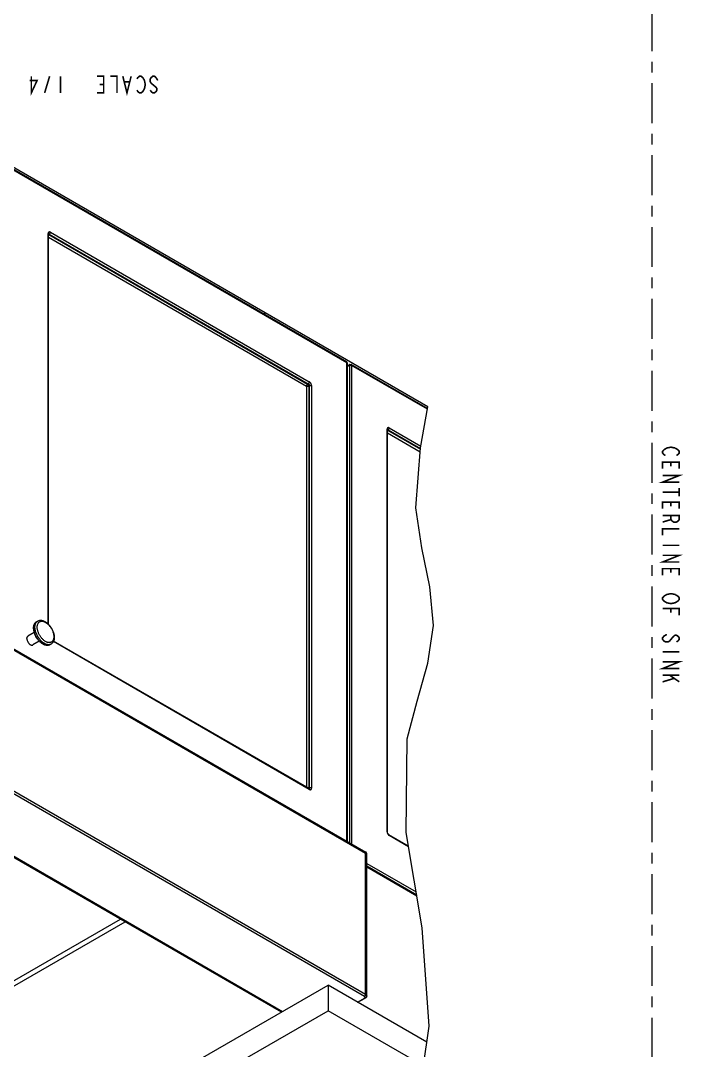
# Model space of a CAD drawing. Extents: x -347 to 953, y -714 to 758.
# Drawn here: x 213.13 to 219.36, y -41.8 to -32.13 of the extents above; entities that cross this region are included whole.
import ezdxf

# ---------------------------------------------------------------- set-up
doc = ezdxf.new("R2010")
doc.units = 0
doc.header["$MEASUREMENT"] = 0
doc.linetypes.add('CENTER', pattern=[0.6, 0.375, -0.075, 0.075, -0.075])
doc.layers.get('0').update_dxf_attribs({"linetype": 'CONTINUOUS'})
doc.layers.add('___NOTE', color=7, linetype='CONTINUOUS')
doc.layers.add('_CURVE', color=7, linetype='CONTINUOUS')

msp = doc.modelspace()

# ---------------------------------------------------------------- linework, layer by layer
at = {"color": 7, "linetype": 'Continuous'}
for p, q in [((216.958303, -35.756218), (208.941726, -31.12795)), ((216.195976, -35.335952), (213.057381, -33.523925)), ((213.397223, -37.799621), (213.397223, -34.137039)), ((215.425158, -34.871076), (215.425158, -34.89093)), ((216.203476, -39.838606), (216.203476, -35.348943)), ((216.224464, -35.361059), (216.203476, -35.373176)), ((216.955086, -35.774214), (216.239463, -35.361059)), ((216.889232, -36.142551), (216.958303, -35.756218)), ((216.579305, -39.751518), (216.579305, -35.974174)), ((216.846713, -36.7066), (216.889232, -36.142551)), ((210.129336, -36.331779), (216.376453, -39.938472)), ((216.900719, -37.080552), (216.846713, -36.7066)), ((216.977164, -37.447398), (216.900719, -37.080552)), ((217.010281, -37.810689), (216.977164, -37.447398)), ((213.294973, -37.768371), (213.284367, -37.774495)), ((213.262897, -37.877101), (213.203221, -37.911554)), ((216.957343, -38.165243), (217.010281, -37.810689)), ((213.309766, -37.958294), (213.250096, -37.992744)), ((213.419973, -37.984878), (213.409366, -37.991001)), ((215.842421, -39.341922), (213.443671, -37.957035)), ((216.856704, -38.51968), (216.957343, -38.165243)), ((210.092706, -38.268307), (215.583409, -41.438294)), ((216.764928, -38.873886), (216.856704, -38.51968)), ((216.755673, -39.753797), (216.764928, -38.873886)), ((216.777016, -39.881499), (216.593018, -39.77527)), ((216.905117, -40.647964), (216.755673, -39.753797)), ((216.383963, -41.288388), (216.383963, -39.95148)), ((216.854876, -40.347357), (216.383963, -40.075482)), ((216.969389, -41.572771), (216.905117, -40.647964)), ((212.642702, -43.136103), (216.02089, -41.185716)), ((216.02089, -41.185716), (216.02089, -41.426584)), ((216.948664, -41.721354), (216.02089, -41.185716)), ((216.302471, -41.348283), (216.371338, -41.308523)), ((212.642702, -43.376971), (216.02089, -41.426584)), ((216.91757, -41.944271), (216.02089, -41.426584)), ((216.914784, -41.964247), (216.969389, -41.572771))]:
    msp.add_line(p, q, dxfattribs=at)
at = {"color": 9, "linetype": 'Continuous'}
for p, q in [((216.199083, -35.342819), (213.060488, -33.530791)), ((213.414043, -34.118668), (215.845528, -35.522455)), ((213.39283, -37.795216), (213.39283, -34.130916)), ((213.397223, -34.16407), (215.819012, -35.562259)), ((213.403436, -34.137039), (213.398133, -34.140101)), ((213.398133, -34.140101), (215.829618, -35.543888)), ((213.403436, -34.137039), (215.834921, -35.540826)), ((216.199083, -39.836069), (216.199083, -35.342819)), ((216.221357, -35.367926), (216.203476, -35.378249)), ((216.221357, -35.367926), (216.221357, -39.848929)), ((216.24257, -35.367926), (216.24257, -39.861176)), ((216.954263, -35.778813), (216.24257, -35.367926)), ((215.819012, -35.562259), (215.819012, -39.328407)), ((215.834921, -35.540826), (215.829618, -35.543888)), ((215.845528, -35.559197), (215.840225, -35.562259)), ((215.840225, -35.562259), (215.840225, -39.339603)), ((215.845528, -35.559197), (215.845528, -39.336541)), ((215.866741, -35.559197), (215.866741, -39.336541)), ((216.596125, -35.955802), (216.892072, -36.126664)), ((216.574912, -39.745394), (216.574912, -35.96805)), ((216.579305, -36.001205), (216.886517, -36.178569)), ((216.585518, -35.974173), (216.580215, -35.977235)), ((216.580215, -35.977235), (216.888286, -36.155096)), ((216.585518, -35.974173), (216.888729, -36.149228)), ((210.144808, -36.351703), (216.374444, -39.948304)), ((216.363838, -41.293491), (210.134201, -37.69689)), ((216.374444, -41.27512), (210.144808, -37.678519)), ((213.408397, -37.991544), (213.404381, -37.993452)), ((213.409366, -37.991001), (213.408397, -37.991544)), ((215.845528, -39.348789), (213.441823, -37.961041)), ((210.101859, -38.263023), (215.592562, -41.43301)), ((215.845528, -39.336541), (215.840225, -39.339603)), ((215.843867, -39.342163), (215.843568, -39.342501)), ((216.777955, -39.887114), (216.596125, -39.782137)), ((216.374444, -41.27512), (216.374444, -39.948304)), ((216.383963, -40.043404), (216.848942, -40.311853)), ((216.383963, -40.067899), (216.853473, -40.338964)), ((216.855814, -40.352972), (216.383963, -40.080555)), ((212.548751, -41.445709), (214.07249, -40.565984)), ((212.554314, -41.492701), (214.115959, -40.59108)), ((216.298077, -41.345747), (216.363838, -41.30778))]:
    msp.add_line(p, q, dxfattribs=at)
for points in [[(213.414043, -34.118668), (213.41325, -34.118227), (213.41246, -34.117822), (213.411672, -34.117453), (213.410886, -34.117118), (213.410102, -34.116819), (213.409325, -34.116558), (213.408556, -34.116334), (213.407793, -34.116147), (213.407039, -34.115998), (213.406296, -34.115887), (213.405562, -34.115814), (213.404841, -34.11578), (213.404132, -34.115784), (213.403437, -34.115826), (213.402758, -34.115906), (213.402094, -34.116025), (213.401446, -34.116182), (213.400817, -34.116376), (213.400206, -34.116607), (213.399614, -34.116877), (213.399043, -34.117182), (213.398493, -34.117524), (213.397963, -34.117903), (213.397457, -34.118316), (213.396974, -34.118764), (213.396515, -34.119246), (213.39608, -34.119762), (213.395671, -34.12031), (213.395287, -34.120891), (213.394929, -34.121502), (213.394599, -34.122144), (213.394295, -34.122816), (213.394019, -34.123515), (213.393771, -34.124242), (213.393552, -34.124996), (213.393361, -34.125775), (213.393199, -34.126579), (213.393066, -34.127407), (213.392962, -34.128255), (213.392889, -34.129122), (213.392844, -34.130009), (213.39283, -34.130916)], [(213.403436, -34.137039), (213.403899, -34.13676), (213.404361, -34.136459), (213.404821, -34.136135), (213.405278, -34.13579), (213.405732, -34.135423), (213.406181, -34.135037), (213.406626, -34.134631), (213.407064, -34.134206), (213.407495, -34.133763), (213.407919, -34.133304), (213.408334, -34.132828), (213.40874, -34.132336), (213.409135, -34.131831), (213.40952, -34.131312), (213.409893, -34.13078), (213.410254, -34.130237), (213.410602, -34.129684), (213.410936, -34.129122), (213.411256, -34.128551), (213.411561, -34.127973), (213.411851, -34.127389), (213.412125, -34.1268), (213.412382, -34.126207), (213.412622, -34.125612), (213.412844, -34.125015), (213.413049, -34.124418), (213.413235, -34.123821), (213.413403, -34.123226), (213.413552, -34.122634), (213.413681, -34.122046), (213.413791, -34.121464), (213.413882, -34.120888), (213.413952, -34.120319), (213.414002, -34.119759), (213.414033, -34.119208), (213.414043, -34.118668)], [(213.39283, -34.130916), (213.393282, -34.131189), (213.393714, -34.131473), (213.394123, -34.131767), (213.39451, -34.132072), (213.394874, -34.132386), (213.395213, -34.132709), (213.395528, -34.133041), (213.395818, -34.133379), (213.396081, -34.133725), (213.396318, -34.134077), (213.396529, -34.134435), (213.396712, -34.134798), (213.396867, -34.135165), (213.396995, -34.135536), (213.397095, -34.135909), (213.397166, -34.136285), (213.397209, -34.136662), (213.397223, -34.137039)], [(213.398133, -34.140101), (213.39767, -34.139845), (213.397223, -34.139621)], [(213.397223, -34.140672), (213.397671, -34.140379), (213.398133, -34.140101)], [(213.397295, -34.135757), (213.397353, -34.135742), (213.397737, -34.135667), (213.398133, -34.135618)], [(213.398133, -34.135618), (213.398539, -34.135595), (213.398954, -34.135599), (213.399377, -34.135628), (213.399809, -34.135683), (213.400247, -34.135764), (213.400691, -34.135871), (213.401141, -34.136004), (213.401594, -34.136162), (213.402052, -34.136345), (213.402512, -34.136552), (213.402974, -34.136784), (213.403436, -34.137039)], [(216.195976, -35.335952), (216.196296, -35.336153), (216.196601, -35.336379), (216.196891, -35.336628), (216.197164, -35.336901), (216.197422, -35.337197), (216.197662, -35.337515), (216.197884, -35.337855), (216.198089, -35.338216), (216.198275, -35.338598), (216.198443, -35.338999), (216.198592, -35.339419), (216.198721, -35.339857), (216.198831, -35.340313), (216.198922, -35.340785), (216.198992, -35.341273), (216.199043, -35.341775), (216.199073, -35.342291), (216.199083, -35.342819)], [(216.199083, -35.342819), (216.199535, -35.343092), (216.199967, -35.343376), (216.200377, -35.343671), (216.200764, -35.343975), (216.201127, -35.34429), (216.201467, -35.344613), (216.201782, -35.344944), (216.202071, -35.345283), (216.202335, -35.345629), (216.202572, -35.345981), (216.202782, -35.346339), (216.202965, -35.346702), (216.203121, -35.347069), (216.203249, -35.347439), (216.203348, -35.347813), (216.203419, -35.348188), (216.203462, -35.348565), (216.203476, -35.348943)], [(216.224464, -35.361059), (216.224144, -35.36126), (216.223838, -35.361486), (216.223549, -35.361735), (216.223275, -35.362008), (216.223018, -35.362304), (216.222778, -35.362622), (216.222555, -35.362962), (216.222351, -35.363324), (216.222164, -35.363705), (216.221997, -35.364106), (216.221848, -35.364526), (216.221718, -35.364965), (216.221608, -35.36542), (216.221518, -35.365892), (216.221448, -35.36638), (216.221397, -35.366882), (216.221367, -35.367397), (216.221357, -35.367926)], [(216.221357, -35.367926), (216.221829, -35.367665), (216.222321, -35.367416), (216.222831, -35.36718), (216.223358, -35.366956), (216.223903, -35.366746), (216.224462, -35.36655), (216.225036, -35.366368), (216.225623, -35.366201), (216.226222, -35.366049), (216.226832, -35.365912), (216.227452, -35.36579), (216.22808, -35.365685), (216.228716, -35.365595), (216.229357, -35.365521), (216.230004, -35.365463), (216.230655, -35.365422), (216.231308, -35.365398), (216.231962, -35.365389), (216.232617, -35.365398), (216.23327, -35.365422), (216.23392, -35.365463), (216.234567, -35.365521), (216.235209, -35.365594), (216.235845, -35.365684), (216.236473, -35.36579), (216.237093, -35.365911), (216.237703, -35.366048), (216.238302, -35.366201), (216.238889, -35.366368), (216.239463, -35.366549), (216.240023, -35.366745), (216.240567, -35.366955), (216.241095, -35.367179), (216.241605, -35.367415), (216.242097, -35.367664), (216.24257, -35.367926)], [(216.24257, -35.367926), (216.24256, -35.367397), (216.24253, -35.366882), (216.242479, -35.366379), (216.242409, -35.365892), (216.242319, -35.36542), (216.242209, -35.364964), (216.242079, -35.364526), (216.24193, -35.364106), (216.241763, -35.363705), (216.241576, -35.363323), (216.241371, -35.362962), (216.241149, -35.362622), (216.240909, -35.362304), (216.240652, -35.362008), (216.240378, -35.361735), (216.240088, -35.361485), (216.239783, -35.36126), (216.239463, -35.361059)], [(215.829618, -35.543888), (215.829156, -35.544166), (215.828695, -35.544467), (215.828235, -35.544791), (215.827778, -35.545136), (215.827324, -35.545502), (215.826874, -35.545889), (215.82643, -35.546295), (215.825992, -35.54672), (215.82556, -35.547162), (215.825137, -35.547622), (215.824722, -35.548098), (215.824316, -35.548589), (215.82392, -35.549095), (215.823535, -35.549614), (215.823162, -35.550145), (215.822801, -35.550688), (215.822453, -35.551242), (215.822119, -35.551804), (215.821799, -35.552375), (215.821494, -35.552953), (215.821204, -35.553537), (215.82093, -35.554126), (215.820673, -35.554719), (215.820433, -35.555314), (215.82021, -35.555911), (215.820006, -35.556509), (215.819819, -35.557105), (215.819651, -35.5577), (215.819503, -35.558292), (215.819373, -35.55888), (215.819263, -35.559463), (215.819173, -35.560039), (215.819102, -35.560608), (215.819052, -35.561168), (215.819022, -35.561719), (215.819012, -35.562259)], [(215.819012, -35.562259), (215.819484, -35.56252), (215.819977, -35.562769), (215.820487, -35.563006), (215.821015, -35.563229), (215.821559, -35.563439), (215.822119, -35.563635), (215.822692, -35.563817), (215.823279, -35.563984), (215.823879, -35.564136), (215.824489, -35.564273), (215.825108, -35.564395), (215.825737, -35.5645), (215.826372, -35.56459), (215.827014, -35.564664), (215.827661, -35.564721), (215.828312, -35.564763), (215.828965, -35.564787), (215.829619, -35.564795), (215.830274, -35.564787), (215.830927, -35.564762), (215.831577, -35.564721), (215.832224, -35.564664), (215.832866, -35.56459), (215.833502, -35.5645), (215.83413, -35.564394), (215.83475, -35.564273), (215.83536, -35.564136), (215.835959, -35.563984), (215.836546, -35.563816), (215.83712, -35.563635), (215.837679, -35.563439), (215.838223, -35.563229), (215.838751, -35.563005), (215.839261, -35.562769), (215.839753, -35.56252), (215.840225, -35.562259)], [(215.840225, -35.562259), (215.840215, -35.561719), (215.840184, -35.561168), (215.840134, -35.560608), (215.840064, -35.560039), (215.839973, -35.559463), (215.839863, -35.55888), (215.839734, -35.558293), (215.839585, -35.557701), (215.839417, -35.557106), (215.839231, -35.556509), (215.839026, -35.555912), (215.838804, -35.555315), (215.838564, -35.554719), (215.838307, -35.554127), (215.838033, -35.553538), (215.837743, -35.552954), (215.837438, -35.552376), (215.837118, -35.551805), (215.836784, -35.551242), (215.836436, -35.550689), (215.836075, -35.550146), (215.835702, -35.549615), (215.835317, -35.549096), (215.834922, -35.54859), (215.834516, -35.548099), (215.834101, -35.547623), (215.833677, -35.547163), (215.833246, -35.546721), (215.832808, -35.546296), (215.832363, -35.54589), (215.831914, -35.545503), (215.83146, -35.545137), (215.831003, -35.544792), (215.830543, -35.544468), (215.830081, -35.544167), (215.829618, -35.543888)], [(215.845528, -35.522455), (215.845518, -35.522995), (215.845488, -35.523545), (215.845437, -35.524106), (215.845367, -35.524675), (215.845277, -35.525251), (215.845167, -35.525833), (215.845037, -35.526421), (215.844888, -35.527013), (215.844721, -35.527608), (215.844534, -35.528204), (215.84433, -35.528802), (215.844107, -35.529399), (215.843867, -35.529994), (215.84361, -35.530587), (215.843336, -35.531176), (215.843047, -35.53176), (215.842741, -35.532338), (215.842421, -35.532909), (215.842087, -35.533471), (215.841739, -35.534024), (215.841378, -35.534567), (215.841005, -35.535099), (215.84062, -35.535618), (215.840225, -35.536123), (215.839819, -35.536614), (215.839404, -35.53709), (215.83898, -35.53755), (215.838549, -35.537993), (215.838111, -35.538418), (215.837667, -35.538824), (215.837217, -35.53921), (215.836763, -35.539576), (215.836306, -35.539922), (215.835846, -35.540246), (215.835384, -35.540547), (215.834921, -35.540826)], [(215.834921, -35.540826), (215.835384, -35.541105), (215.835846, -35.541406), (215.836306, -35.54173), (215.836763, -35.542075), (215.837217, -35.542442), (215.837667, -35.542828), (215.838111, -35.543234), (215.838549, -35.543659), (215.83898, -35.544102), (215.839404, -35.544561), (215.839819, -35.545037), (215.840225, -35.545529), (215.84062, -35.546034), (215.841005, -35.546553), (215.841378, -35.547085), (215.841739, -35.547627), (215.842087, -35.548181), (215.842422, -35.548743), (215.842742, -35.549314), (215.843047, -35.549892), (215.843336, -35.550476), (215.84361, -35.551065), (215.843867, -35.551657), (215.844107, -35.552253), (215.84433, -35.55285), (215.844534, -35.553447), (215.844721, -35.554044), (215.844888, -35.554639), (215.845037, -35.555231), (215.845167, -35.555819), (215.845277, -35.556401), (215.845367, -35.556977), (215.845437, -35.557546), (215.845488, -35.558106), (215.845518, -35.558657), (215.845528, -35.559197)], [(215.866741, -35.559197), (215.866727, -35.558273), (215.866682, -35.557335), (215.866608, -35.556383), (215.866505, -35.555415), (215.866372, -35.554434), (215.86621, -35.553443), (215.866019, -35.552444), (215.8658, -35.551436), (215.865552, -35.550423), (215.865276, -35.549405), (215.864972, -35.548382), (215.864641, -35.547359), (215.864284, -35.546335), (215.8639, -35.54531), (215.863491, -35.544289), (215.863056, -35.543272), (215.862596, -35.542259), (215.862114, -35.541253), (215.861608, -35.540256), (215.861078, -35.539267), (215.860528, -35.538289), (215.859957, -35.537324), (215.859365, -35.536371), (215.858754, -35.535434), (215.858124, -35.534513), (215.857477, -35.533608), (215.856813, -35.532724), (215.856134, -35.531859), (215.855438, -35.531014), (215.85473, -35.530192), (215.854009, -35.529394), (215.853275, -35.52862), (215.852532, -35.527872), (215.851778, -35.527151), (215.851015, -35.526456), (215.850245, -35.525792), (215.849469, -35.525156), (215.848685, -35.52455), (215.847899, -35.523977), (215.847111, -35.523437), (215.846321, -35.52293), (215.845528, -35.522455)], [(215.845528, -35.559197), (215.846001, -35.558936), (215.846493, -35.558687), (215.847003, -35.55845), (215.847531, -35.558227), (215.848075, -35.558017), (215.848635, -35.557821), (215.849208, -35.557639), (215.849795, -35.557472), (215.850394, -35.55732), (215.851004, -35.557183), (215.851624, -35.557061), (215.852252, -35.556956), (215.852888, -35.556866), (215.85353, -35.556792), (215.854177, -35.556735), (215.854827, -35.556693), (215.85548, -35.556669), (215.856135, -35.556661), (215.856789, -35.556669), (215.857442, -35.556693), (215.858093, -35.556735), (215.858739, -35.556792), (215.859381, -35.556866), (215.860017, -35.556956), (215.860645, -35.557061), (215.861265, -35.557183), (215.861875, -35.55732), (215.862474, -35.557472), (215.863061, -35.557639), (215.863635, -35.557821), (215.864194, -35.558017), (215.864738, -35.558227), (215.865266, -35.55845), (215.865777, -35.558687), (215.866269, -35.558936), (215.866741, -35.559197)], [(216.596125, -35.955802), (216.595332, -35.955362), (216.594542, -35.954956), (216.593754, -35.954587), (216.592968, -35.954253), (216.592184, -35.953954), (216.591408, -35.953692), (216.590638, -35.953468), (216.589875, -35.953281), (216.589121, -35.953132), (216.588378, -35.953022), (216.587644, -35.952949), (216.586923, -35.952914), (216.586215, -35.952918), (216.585519, -35.95296), (216.58484, -35.953041), (216.584176, -35.953159), (216.583529, -35.953316), (216.582899, -35.95351), (216.582289, -35.953742), (216.581696, -35.954011), (216.581125, -35.954317), (216.580575, -35.954659), (216.580045, -35.955037), (216.579539, -35.95545), (216.579057, -35.955898), (216.578597, -35.956381), (216.578162, -35.956896), (216.577753, -35.957444), (216.577369, -35.958025), (216.577012, -35.958637), (216.576681, -35.959278), (216.576377, -35.95995), (216.576101, -35.96065), (216.575853, -35.961377), (216.575634, -35.962131), (216.575443, -35.96291), (216.575281, -35.963713), (216.575148, -35.964541), (216.575045, -35.965389), (216.574971, -35.966256), (216.574927, -35.967143), (216.574912, -35.96805)], [(216.585518, -35.974173), (216.585981, -35.973895), (216.586443, -35.973593), (216.586903, -35.973269), (216.58736, -35.972924), (216.587814, -35.972558), (216.588264, -35.972171), (216.588708, -35.971765), (216.589146, -35.97134), (216.589577, -35.970898), (216.590001, -35.970438), (216.590416, -35.969962), (216.590822, -35.969471), (216.591217, -35.968965), (216.591602, -35.968446), (216.591975, -35.967915), (216.592336, -35.967372), (216.592684, -35.966819), (216.593018, -35.966256), (216.593338, -35.965685), (216.593644, -35.965108), (216.593933, -35.964524), (216.594207, -35.963935), (216.594464, -35.963342), (216.594704, -35.962746), (216.594927, -35.962149), (216.595131, -35.961552), (216.595318, -35.960955), (216.595485, -35.96036), (216.595634, -35.959769), (216.595764, -35.959181), (216.595874, -35.958598), (216.595964, -35.958022), (216.596034, -35.957453), (216.596085, -35.956893), (216.596115, -35.956342), (216.596125, -35.955802)], [(216.574912, -35.96805), (216.575364, -35.968323), (216.575796, -35.968607), (216.576205, -35.968902), (216.576592, -35.969207), (216.576956, -35.969521), (216.577296, -35.969844), (216.57761, -35.970175), (216.5779, -35.970514), (216.578163, -35.97086), (216.578401, -35.971212), (216.578611, -35.97157), (216.578794, -35.971932), (216.57895, -35.972299), (216.579077, -35.97267), (216.579177, -35.973043), (216.579248, -35.973419), (216.579291, -35.973796), (216.579305, -35.974174)], [(216.580215, -35.977235), (216.579753, -35.97698), (216.579305, -35.976755)], [(216.579305, -35.977806), (216.579753, -35.977514), (216.580215, -35.977235)], [(216.579377, -35.972892), (216.579435, -35.972876), (216.57982, -35.972801), (216.580215, -35.972753)], [(216.580215, -35.972753), (216.580621, -35.97273), (216.581036, -35.972733), (216.581459, -35.972762), (216.581891, -35.972818), (216.582329, -35.972899), (216.582773, -35.973006), (216.583223, -35.973138), (216.583677, -35.973296), (216.584134, -35.973479), (216.584594, -35.973686), (216.585056, -35.973918), (216.585518, -35.974173)], [(213.258478, -37.831718), (213.258645, -37.825532), (213.259148, -37.819562), (213.259983, -37.813833), (213.261147, -37.808365), (213.262637, -37.803179), (213.264446, -37.798294), (213.266568, -37.793731), (213.268995, -37.789505), (213.271717, -37.785632), (213.274724, -37.782128), (213.278004, -37.779006), (213.281546, -37.776277)], [(213.269084, -37.825594), (213.269252, -37.819408), (213.269754, -37.813439), (213.270589, -37.807709), (213.271754, -37.802241), (213.273244, -37.797055), (213.275053, -37.792171), (213.277175, -37.787607), (213.279601, -37.783381), (213.282323, -37.779508), (213.28533, -37.776004)], [(213.28533, -37.776004), (213.288611, -37.772882), (213.292153, -37.770153), (213.294973, -37.768371)], [(213.290297, -37.825594), (213.290463, -37.819821), (213.290956, -37.814297), (213.291775, -37.809022), (213.292928, -37.803972), (213.294407, -37.799172), (213.296193, -37.794697), (213.29829, -37.790557), (213.300692, -37.786744), (213.303373, -37.783302), (213.306334, -37.780237), (213.309573, -37.777543), (213.313047, -37.775257), (213.316758, -37.773384), (213.320705, -37.771918), (213.324837, -37.770879), (213.329156, -37.770271), (213.33366, -37.770089), (213.338292, -37.770335), (213.343053, -37.771015), (213.347941, -37.772124), (213.352893, -37.773646), (213.357912, -37.775589), (213.362996, -37.777945), (213.36808, -37.780685), (213.373163, -37.783815), (213.378247, -37.787328), (213.383266, -37.791181), (213.388218, -37.795378), (213.393106, -37.799913), (213.397867, -37.80473), (213.402499, -37.809832), (213.407003, -37.815215), (213.411322, -37.82081), (213.415454, -37.826621), (213.419401, -37.832643), (213.423112, -37.838802), (213.426586, -37.845099), (213.429825, -37.851532), (213.432787, -37.858018), (213.435467, -37.864554), (213.43787, -37.871142), (213.439966, -37.877702), (213.441752, -37.884239), (213.443231, -37.890748), (213.444384, -37.897129), (213.445203, -37.903349), (213.445696, -37.909442), (213.445862, -37.915407)], [(213.404374, -37.993456), (213.400133, -37.994948), (213.395689, -37.996015), (213.391061, -37.996652), (213.386265, -37.996857), (213.381319, -37.996629), (213.376243, -37.995969), (213.371055, -37.99488), (213.365776, -37.993365), (213.360425, -37.99143), (213.355022, -37.989084), (213.349588, -37.986334), (213.344144, -37.983191), (213.338711, -37.979667), (213.333308, -37.975775), (213.327957, -37.971531), (213.322678, -37.96695), (213.31749, -37.962049), (213.312414, -37.956847), (213.307468, -37.951365), (213.302672, -37.945622), (213.298044, -37.939641), (213.2936, -37.933443), (213.289359, -37.927054), (213.285336, -37.920496), (213.281546, -37.913796), (213.278004, -37.906977), (213.274724, -37.900067), (213.271717, -37.89309), (213.268995, -37.886075), (213.266568, -37.879047), (213.264446, -37.872033), (213.262637, -37.86506), (213.261147, -37.858154), (213.259983, -37.851341), (213.259148, -37.844647), (213.258645, -37.838098), (213.258478, -37.831718)], [(213.410739, -37.988825), (213.406296, -37.989891), (213.401667, -37.990528), (213.396871, -37.990733), (213.391926, -37.990505), (213.386849, -37.989845), (213.381662, -37.988756), (213.376382, -37.987241), (213.371031, -37.985307), (213.365628, -37.98296), (213.360195, -37.98021), (213.354751, -37.977067), (213.349318, -37.973543), (213.343915, -37.969652), (213.338564, -37.965407), (213.333284, -37.960826), (213.328097, -37.955925), (213.32302, -37.950724), (213.318075, -37.945241), (213.313279, -37.939498), (213.30865, -37.933517), (213.304207, -37.92732), (213.299966, -37.92093), (213.295943, -37.914373), (213.292153, -37.907672), (213.288611, -37.900853), (213.28533, -37.893943), (213.282323, -37.886967), (213.279601, -37.879951), (213.277175, -37.872923), (213.275053, -37.865909), (213.273244, -37.858936), (213.271754, -37.85203), (213.270589, -37.845217), (213.269754, -37.838523), (213.269252, -37.831974), (213.269084, -37.825594)], [(213.445862, -37.915407), (213.445696, -37.921181), (213.445203, -37.926705), (213.444384, -37.931979), (213.443231, -37.937029), (213.441752, -37.94183), (213.439966, -37.946305), (213.43787, -37.950444), (213.435467, -37.954257), (213.432787, -37.957699), (213.429825, -37.960765), (213.426586, -37.963458), (213.423113, -37.965744), (213.419401, -37.967617), (213.415454, -37.969083), (213.411322, -37.970122), (213.407003, -37.97073), (213.402499, -37.970912), (213.397867, -37.970666), (213.393106, -37.969986), (213.388219, -37.968878), (213.383266, -37.967355), (213.378247, -37.965413), (213.373163, -37.963056), (213.36808, -37.960316), (213.362996, -37.957186), (213.357912, -37.953673), (213.352894, -37.94982), (213.347941, -37.945624), (213.343053, -37.941088), (213.338292, -37.936271), (213.33366, -37.93117), (213.329156, -37.925786), (213.324837, -37.920191), (213.320705, -37.914381), (213.316758, -37.908358), (213.313047, -37.902199), (213.309573, -37.895902), (213.306334, -37.889469), (213.303373, -37.882984), (213.300692, -37.876447), (213.29829, -37.869859), (213.296193, -37.863299), (213.294407, -37.856762), (213.292928, -37.850254), (213.291775, -37.843873), (213.290956, -37.837652), (213.290463, -37.831559), (213.290297, -37.825594)], [(213.419973, -37.984878), (213.419003, -37.98542), (213.41498, -37.987332), (213.410739, -37.988825)], [(215.840225, -39.339603), (215.839753, -39.339864), (215.839275, -39.340106)], [(215.840185, -39.340631), (215.840215, -39.340132), (215.840225, -39.339603)], [(215.842421, -39.341922), (215.842741, -39.342124), (215.843047, -39.342349)], [(215.843047, -39.342349), (215.843336, -39.342599), (215.84361, -39.342872), (215.843867, -39.343168), (215.844107, -39.343486), (215.84433, -39.343826), (215.844534, -39.344187), (215.844721, -39.344568), (215.844888, -39.34497), (215.845037, -39.34539), (215.845167, -39.345828), (215.845277, -39.346283), (215.845367, -39.346755), (215.845437, -39.347243), (215.845488, -39.347745), (215.845518, -39.348261), (215.845528, -39.348789)], [(215.84433, -39.341505), (215.844107, -39.341845), (215.843867, -39.342163)], [(215.845528, -39.336541), (215.845518, -39.33707), (215.845488, -39.337586), (215.845437, -39.338088), (215.845367, -39.338575), (215.845277, -39.339047), (215.845167, -39.339503), (215.845037, -39.339941), (215.844888, -39.340361), (215.844721, -39.340762), (215.844534, -39.341144), (215.84433, -39.341505)], [(215.866741, -39.336541), (215.866269, -39.33628), (215.865777, -39.336031), (215.865266, -39.335794), (215.864738, -39.335571), (215.864194, -39.335361), (215.863635, -39.335165), (215.863061, -39.334983), (215.862474, -39.334816), (215.861875, -39.334664), (215.861265, -39.334527), (215.860645, -39.334406), (215.860017, -39.3343), (215.859381, -39.33421), (215.858739, -39.334136), (215.858093, -39.334079), (215.857442, -39.334038), (215.856789, -39.334013), (215.856135, -39.334005), (215.85548, -39.334013), (215.854827, -39.334038), (215.854177, -39.334079), (215.85353, -39.334136), (215.852888, -39.33421), (215.852252, -39.3343), (215.851624, -39.334406), (215.851004, -39.334527), (215.850394, -39.334664), (215.849795, -39.334816), (215.849208, -39.334983), (215.848635, -39.335165), (215.848075, -39.335361), (215.847531, -39.335571), (215.847003, -39.335794), (215.846493, -39.336031), (215.846001, -39.33628), (215.845528, -39.336541)], [(215.845528, -39.348789), (215.846321, -39.34923), (215.847111, -39.349635), (215.847899, -39.350004), (215.848685, -39.350339), (215.849469, -39.350638), (215.850245, -39.350899), (215.851015, -39.351123), (215.851778, -39.35131), (215.852532, -39.351459), (215.853275, -39.35157), (215.854009, -39.351643), (215.85473, -39.351677), (215.855438, -39.351673), (215.856134, -39.351631), (215.856813, -39.351551), (215.857477, -39.351432), (215.858124, -39.351275), (215.858754, -39.351081), (215.859365, -39.35085), (215.859957, -39.35058), (215.860528, -39.350275), (215.861078, -39.349933), (215.861608, -39.349554), (215.862114, -39.349141), (215.862596, -39.348693), (215.863056, -39.348211), (215.863491, -39.347695), (215.8639, -39.347147), (215.864284, -39.346566), (215.864641, -39.345955), (215.864972, -39.345313), (215.865276, -39.344641), (215.865552, -39.343942), (215.8658, -39.343215), (215.866019, -39.342461), (215.86621, -39.341682), (215.866372, -39.340878), (215.866505, -39.34005), (215.866608, -39.339202), (215.866682, -39.338335), (215.866727, -39.337448), (215.866741, -39.336541)], [(216.579305, -39.751518), (216.579291, -39.75114), (216.579248, -39.750763), (216.579177, -39.750388), (216.579077, -39.750014), (216.57895, -39.749644), (216.578794, -39.749277), (216.578611, -39.748914), (216.578401, -39.748556), (216.578163, -39.748204), (216.5779, -39.747858), (216.57761, -39.747519), (216.577296, -39.747188), (216.576956, -39.746865), (216.576592, -39.746551), (216.576205, -39.746246), (216.575796, -39.745951), (216.575364, -39.745667), (216.574912, -39.745394)], [(216.574912, -39.745394), (216.574927, -39.746319), (216.574971, -39.747257), (216.575045, -39.748209), (216.575148, -39.749176), (216.575281, -39.750158), (216.575443, -39.751148), (216.575634, -39.752147), (216.575853, -39.753155), (216.576101, -39.754168), (216.576377, -39.755186), (216.576681, -39.756209), (216.577012, -39.757233), (216.577369, -39.758257), (216.577753, -39.759281), (216.578162, -39.760302), (216.578597, -39.761319), (216.579057, -39.762333), (216.579539, -39.763338), (216.580045, -39.764335), (216.580575, -39.765325), (216.581125, -39.766302), (216.581696, -39.767267), (216.582289, -39.76822), (216.582899, -39.769157), (216.583529, -39.770078), (216.584176, -39.770983), (216.58484, -39.771868), (216.585519, -39.772733), (216.586215, -39.773578), (216.586923, -39.774399), (216.587644, -39.775197), (216.588378, -39.775972), (216.589121, -39.77672), (216.589875, -39.777441), (216.590638, -39.778135), (216.591408, -39.7788), (216.592184, -39.779435), (216.592968, -39.780041), (216.593754, -39.780614), (216.594542, -39.781154), (216.595332, -39.781662), (216.596125, -39.782137)], [(216.596125, -39.782137), (216.596115, -39.781608), (216.596085, -39.781093), (216.596034, -39.78059), (216.595964, -39.780103), (216.595874, -39.779631), (216.595764, -39.779175), (216.595634, -39.778737), (216.595485, -39.778317), (216.595318, -39.777916), (216.595131, -39.777534), (216.594927, -39.777173), (216.594704, -39.776833), (216.594464, -39.776515), (216.594207, -39.776219), (216.593933, -39.775946), (216.593644, -39.775697), (216.593338, -39.775471), (216.593018, -39.77527)], [(216.376463, -39.938477), (216.376653, -39.9386), (216.376865, -39.938776), (216.377051, -39.938978), (216.377208, -39.939206), (216.377338, -39.939461), (216.377439, -39.939742), (216.377511, -39.940049), (216.377552, -39.940382), (216.377564, -39.940742), (216.377545, -39.941127), (216.377494, -39.941539), (216.377413, -39.941976), (216.3773, -39.942438), (216.377155, -39.942925), (216.376979, -39.943435), (216.376771, -39.943969), (216.376531, -39.944526), (216.376261, -39.945104), (216.375958, -39.945704), (216.375625, -39.946325), (216.375262, -39.946966), (216.374869, -39.947626), (216.374444, -39.948304)], [(216.374444, -39.948304), (216.375244, -39.948275), (216.376012, -39.948264), (216.376748, -39.94827), (216.377452, -39.948292), (216.378123, -39.94833), (216.37876, -39.948385), (216.379361, -39.948456), (216.379928, -39.948543), (216.380458, -39.948646), (216.380952, -39.948764), (216.381409, -39.948896), (216.381828, -39.949044), (216.382209, -39.949207), (216.382553, -39.949383), (216.382858, -39.949572), (216.383126, -39.949775), (216.383357, -39.949991), (216.383549, -39.950219), (216.383705, -39.950458), (216.383824, -39.950709), (216.383906, -39.950971), (216.383952, -39.951242), (216.383963, -39.951468)], [(216.363838, -41.293491), (216.3643, -41.293213), (216.364762, -41.292911), (216.365222, -41.292587), (216.36568, -41.292242), (216.366133, -41.291876), (216.366583, -41.291489), (216.367027, -41.291083), (216.367465, -41.290658), (216.367897, -41.290216), (216.36832, -41.289756), (216.368735, -41.28928), (216.369141, -41.288789), (216.369537, -41.288283), (216.369921, -41.287764), (216.370295, -41.287233), (216.370655, -41.28669), (216.371003, -41.286137), (216.371338, -41.285574), (216.371658, -41.285003), (216.371963, -41.284425), (216.372252, -41.283841), (216.372526, -41.283252), (216.372783, -41.28266), (216.373023, -41.282064), (216.373246, -41.281467), (216.373451, -41.28087), (216.373637, -41.280273), (216.373805, -41.279678), (216.373953, -41.279086), (216.374083, -41.278499), (216.374193, -41.277916), (216.374283, -41.27734), (216.374354, -41.276771), (216.374404, -41.276211), (216.374434, -41.27566), (216.374444, -41.27512)], [(216.383963, -41.288388), (216.383958, -41.288061), (216.383919, -41.287406), (216.38384, -41.286753), (216.383721, -41.286101), (216.383563, -41.285453), (216.383366, -41.284808), (216.38313, -41.284167), (216.382856, -41.283532), (216.382543, -41.282902), (216.382193, -41.282279), (216.381805, -41.281664), (216.38138, -41.281056), (216.380918, -41.280458), (216.380421, -41.27987), (216.379888, -41.279291), (216.379321, -41.278724), (216.37872, -41.278169), (216.378086, -41.277626), (216.377419, -41.277096), (216.376721, -41.27658), (216.375991, -41.276078), (216.375232, -41.275591), (216.374444, -41.27512)], [(216.363838, -41.30778), (216.364326, -41.307486), (216.364793, -41.307182), (216.365237, -41.306868), (216.36566, -41.306543), (216.366062, -41.306207), (216.366438, -41.305864), (216.366791, -41.305511), (216.367119, -41.305151), (216.367421, -41.304783), (216.367697, -41.304409), (216.367947, -41.304028), (216.368171, -41.303642), (216.368367, -41.303251), (216.368536, -41.302856), (216.368677, -41.302457), (216.36879, -41.302056), (216.368875, -41.301651), (216.368931, -41.301246), (216.36896, -41.300839), (216.36896, -41.300432), (216.368931, -41.300025), (216.368875, -41.29962), (216.36879, -41.299215), (216.368677, -41.298814), (216.368536, -41.298415), (216.368367, -41.29802), (216.368171, -41.297629), (216.367947, -41.297243), (216.367697, -41.296862), (216.367421, -41.296488), (216.367119, -41.296121), (216.366791, -41.29576), (216.366438, -41.295408), (216.366062, -41.295064), (216.36566, -41.294728), (216.365237, -41.294403), (216.364793, -41.294089), (216.364326, -41.293785), (216.363838, -41.293491)], [(216.363838, -41.30778), (216.3643, -41.308035), (216.364762, -41.308267), (216.365222, -41.308474), (216.36568, -41.308657), (216.366134, -41.308815), (216.366583, -41.308947), (216.367027, -41.309054), (216.367466, -41.309136), (216.367897, -41.309191), (216.36832, -41.30922), (216.368735, -41.309224), (216.369141, -41.309201), (216.369537, -41.309152), (216.369922, -41.309077), (216.370295, -41.308977), (216.370656, -41.308851), (216.371004, -41.308699), (216.371338, -41.308523)]]:
    msp.add_lwpolyline(points, dxfattribs=at)
at = {"color": 7, "linetype": 'Continuous'}
for points in [[(213.397223, -34.137039), (213.397226, -34.136739), (213.397236, -34.13646), (213.397252, -34.136202), (213.397272, -34.135966), (213.397296, -34.135751), (213.397322, -34.135557), (213.39735, -34.135385), (213.39738, -34.135234), (213.397408, -34.135104), (213.397435, -34.134996), (213.39746, -34.13491), (213.397481, -34.134845), (213.397496, -34.134802), (213.397501, -34.134788)], [(216.224464, -35.361059), (216.225024, -35.360751), (216.225598, -35.360467), (216.226185, -35.360207), (216.226783, -35.359973), (216.22739, -35.359764), (216.22801, -35.35958), (216.228643, -35.359421), (216.229287, -35.35929), (216.229936, -35.359187), (216.230587, -35.359113), (216.231241, -35.359067), (216.231897, -35.35905), (216.232554, -35.359061), (216.233212, -35.359101), (216.233869, -35.359171), (216.234529, -35.35927), (216.235186, -35.3594), (216.235834, -35.359557), (216.236468, -35.359742), (216.237091, -35.359953), (216.237705, -35.360192), (216.238311, -35.360459), (216.238905, -35.360752), (216.239463, -35.361059)], [(216.579305, -35.974174), (216.579309, -35.973874), (216.579319, -35.973595), (216.579334, -35.973337), (216.579354, -35.9731), (216.579378, -35.972885), (216.579404, -35.972691), (216.579433, -35.972519), (216.579462, -35.972368), (216.57949, -35.972239), (216.579518, -35.972131), (216.579542, -35.972044), (216.579563, -35.971979), (216.579578, -35.971936), (216.579583, -35.971923)], [(213.256281, -37.83478), (213.256416, -37.829211), (213.256819, -37.823803), (213.257491, -37.818569), (213.258431, -37.813515), (213.259637, -37.808661), (213.261101, -37.804038), (213.262817, -37.799656), (213.264778, -37.795523), (213.26697, -37.791662), (213.269379, -37.788083), (213.271998, -37.784787), (213.274818, -37.781775), (213.277829, -37.779052), (213.281016, -37.776624), (213.284367, -37.774495)], [(213.294973, -37.768371), (213.299343, -37.766118), (213.303979, -37.764262), (213.308864, -37.762826), (213.313981, -37.761833), (213.319308, -37.7613), (213.324823, -37.761244), (213.330518, -37.761679), (213.336364, -37.762616), (213.342309, -37.764057), (213.348341, -37.766002), (213.354436, -37.768452), (213.360518, -37.771375), (213.366557, -37.774749), (213.372546, -37.778565), (213.37844, -37.782787), (213.384214, -37.787387), (213.389855, -37.792347), (213.395344, -37.797641), (213.400659, -37.803242), (213.405784, -37.809126), (213.410707, -37.815272), (213.415408, -37.821653), (213.419873, -37.828243), (213.424088, -37.835022), (213.428037, -37.841961), (213.431706, -37.849035), (213.435083, -37.856221), (213.438154, -37.863493), (213.440906, -37.870822), (213.443326, -37.878185), (213.445403, -37.885556), (213.447125, -37.892905), (213.448481, -37.900204), (213.449461, -37.907425), (213.450055, -37.914543), (213.450255, -37.921531)], [(213.409366, -37.991001), (213.40541, -37.993041), (213.40123, -37.994714), (213.39684, -37.996008), (213.392252, -37.996909), (213.387483, -37.997407), (213.382556, -37.997492), (213.377482, -37.997159), (213.37228, -37.996402), (213.366983, -37.995224), (213.361602, -37.993623), (213.356157, -37.991604), (213.350691, -37.989182), (213.345225, -37.98637), (213.33977, -37.983177), (213.334356, -37.979622), (213.329002, -37.975722), (213.323721, -37.97149), (213.318533, -37.966945), (213.313454, -37.962105), (213.308502, -37.956987), (213.303691, -37.951612), (213.299038, -37.945998), (213.294558, -37.940167), (213.290263, -37.934138), (213.28617, -37.927931), (213.28229, -37.921569), (213.278637, -37.915071), (213.275222, -37.908462), (213.272058, -37.901762), (213.269155, -37.894994), (213.266524, -37.88818), (213.264175, -37.881344), (213.262116, -37.874508), (213.260356, -37.867694), (213.258903, -37.860927), (213.257763, -37.854229), (213.256942, -37.847624), (213.256447, -37.841133), (213.256281, -37.83478)], [(213.193513, -37.933013), (213.193674, -37.929415), (213.194122, -37.926079), (213.194856, -37.923005), (213.195888, -37.920171), (213.197206, -37.917599), (213.198775, -37.915359), (213.200602, -37.913458), (213.20268, -37.911889), (213.203232, -37.911553)], [(213.193513, -37.933013), (213.193674, -37.936798), (213.194122, -37.94065), (213.194856, -37.944571), (213.195888, -37.948597), (213.197206, -37.952691), (213.198775, -37.956743), (213.200602, -37.960753), (213.20268, -37.964722), (213.204953, -37.968543), (213.207427, -37.972213), (213.210096, -37.975735), (213.21289, -37.979015), (213.21581, -37.982047), (213.218855, -37.984837), (213.221942, -37.98731), (213.225072, -37.989458), (213.228245, -37.99129), (213.231376, -37.992757), (213.234463, -37.993848), (213.237507, -37.994573), (213.240428, -37.994914), (213.243221, -37.994859), (213.245891, -37.994419), (213.248365, -37.993606), (213.250086, -37.992746)], [(213.450255, -37.921531), (213.450105, -37.92742), (213.449657, -37.933133), (213.448911, -37.938659), (213.447868, -37.943999), (213.446531, -37.949128), (213.444915, -37.953998), (213.443032, -37.958597), (213.440891, -37.962924), (213.43851, -37.966958), (213.435912, -37.970686), (213.433105, -37.974115), (213.430094, -37.977253), (213.426889, -37.980097), (213.423509, -37.98264), (213.419973, -37.984878)], [(215.84452, -39.342808), (215.844507, -39.342807), (215.844466, -39.342799), (215.844395, -39.342784), (215.844298, -39.34276), (215.844177, -39.342726), (215.844032, -39.342679), (215.843864, -39.342619), (215.843673, -39.342545), (215.843462, -39.342456), (215.84323, -39.342349), (215.842979, -39.342226), (215.842709, -39.342084), (215.842421, -39.341922)], [(216.593018, -39.77527), (216.59271, -39.775087), (216.592386, -39.774882), (216.592046, -39.774656), (216.591691, -39.774407), (216.591323, -39.774136), (216.590943, -39.773842), (216.590552, -39.773524), (216.590151, -39.773183), (216.589742, -39.772819), (216.589326, -39.772432), (216.588905, -39.772023), (216.58848, -39.771591), (216.588051, -39.771138), (216.58762, -39.770662), (216.58719, -39.770167), (216.58676, -39.769651), (216.586333, -39.769117), (216.58591, -39.768565), (216.585493, -39.767998), (216.585082, -39.767415), (216.584679, -39.766819), (216.584286, -39.76621), (216.583902, -39.76559), (216.583529, -39.764961), (216.583169, -39.764325), (216.582822, -39.763682), (216.58249, -39.763036), (216.582172, -39.762387), (216.58187, -39.761738), (216.581585, -39.76109), (216.581315, -39.760444), (216.581063, -39.759803), (216.580829, -39.759169), (216.580612, -39.758544), (216.580413, -39.757928), (216.580232, -39.757325), (216.580069, -39.756735), (216.579923, -39.756161), (216.579794, -39.755603), (216.579682, -39.755062), (216.579586, -39.75454), (216.579506, -39.754039), (216.57944, -39.753559), (216.579389, -39.753103), (216.579351, -39.75267), (216.579325, -39.752261), (216.57931, -39.751877), (216.579305, -39.751518)], [(216.383963, -39.951468), (216.383961, -39.951188), (216.383937, -39.950572), (216.383887, -39.949958), (216.383813, -39.949346), (216.383713, -39.948738), (216.383588, -39.948135), (216.383439, -39.947537), (216.383266, -39.946946), (216.383068, -39.946362), (216.382846, -39.945788), (216.382601, -39.945222), (216.382333, -39.944667), (216.382043, -39.944124), (216.38173, -39.943593), (216.381396, -39.943075), (216.381041, -39.942572), (216.380665, -39.942084), (216.38027, -39.941611), (216.379856, -39.941155), (216.379423, -39.940716), (216.378973, -39.940296), (216.378505, -39.939894), (216.378022, -39.939512), (216.377523, -39.93915), (216.37701, -39.938809), (216.376463, -39.938477)], [(216.383963, -41.288388), (216.383947, -41.289212), (216.383898, -41.290038), (216.383816, -41.290865), (216.3837, -41.29169), (216.383552, -41.292513), (216.383369, -41.293334), (216.383153, -41.294152), (216.382903, -41.294965), (216.382619, -41.295775), (216.3823, -41.296578), (216.381946, -41.297376), (216.381557, -41.298167), (216.381132, -41.29895), (216.380671, -41.299724), (216.380174, -41.300489), (216.379641, -41.301244), (216.379071, -41.301986), (216.378464, -41.302716), (216.37782, -41.303432), (216.377139, -41.304133), (216.37642, -41.304818), (216.375661, -41.305488), (216.374864, -41.306141), (216.374033, -41.306772), (216.373168, -41.307379), (216.37227, -41.307963), (216.371338, -41.308523)]]:
    msp.add_lwpolyline(points, dxfattribs=at)
msp.add_arc((216.188476, -35.348943), 0.015, 0.0000403, 60.0002352, dxfattribs=at)
at = {"layer": '___NOTE', "color": 2, "linetype": 'Continuous', "const_width": 0.015}
for points in [[(213.234752, -32.653712), (213.234752, -32.809962), (213.289441, -32.692775), (213.219128, -32.692775)], [(213.406627, -32.653712), (213.359754, -32.809962)], [(213.508189, -32.809962), (213.508189, -32.653712)], [(213.851939, -32.653712), (213.91444, -32.653712), (213.91444, -32.809962), (213.851939, -32.809962)], [(214.039441, -32.809962), (214.039441, -32.653712), (213.976941, -32.653712)], [(214.172252, -32.653712), (214.133191, -32.809962), (214.094127, -32.653712)], [(214.226941, -32.679754), (214.234753, -32.666733), (214.250378, -32.653712), (214.266002, -32.653712), (214.281627, -32.666733), (214.297254, -32.692775)], [(214.406628, -32.757879), (214.359752, -32.718816), (214.35194, -32.705795), (214.35194, -32.679754), (214.359752, -32.666733), (214.375376, -32.653712), (214.391004, -32.653712), (214.406628, -32.666733)], [(214.406628, -32.666733), (214.422253, -32.692775)], [(213.91444, -32.731837), (213.875379, -32.731837)], [(214.156628, -32.705795), (214.109752, -32.705795)], [(214.297254, -32.692775), (214.305066, -32.731837), (214.297254, -32.7709), (214.289439, -32.783921), (214.281627, -32.796942), (214.266002, -32.809962), (214.250378, -32.809962), (214.234753, -32.796942), (214.226941, -32.783921)], [(214.35194, -32.783921), (214.359752, -32.796942), (214.375376, -32.809962), (214.391004, -32.809962), (214.406628, -32.796942), (214.41444, -32.783921), (214.41444, -32.7709), (214.406628, -32.757879)], [(219.189198, -36.214295), (219.176177, -36.206482), (219.163156, -36.190858), (219.163156, -36.175232), (219.176177, -36.159608)], [(219.176177, -36.159608), (219.202219, -36.143983), (219.241281, -36.136169), (219.280344, -36.143983)], [(219.280344, -36.143983), (219.306386, -36.159608), (219.319406, -36.175232), (219.319406, -36.190858), (219.306386, -36.206482), (219.293365, -36.214295)], [(219.163156, -36.339295), (219.163156, -36.276795), (219.319406, -36.276795), (219.319406, -36.339295)], [(219.241281, -36.276795), (219.241281, -36.315858)], [(219.163156, -36.401795), (219.319406, -36.401795), (219.163156, -36.464295), (219.319406, -36.464295)], [(219.319406, -36.518982), (219.319406, -36.597107)], [(219.319406, -36.558045), (219.163156, -36.558045)], [(219.163156, -36.714295), (219.163156, -36.651794), (219.319406, -36.651794), (219.319406, -36.714295)], [(219.241281, -36.651794), (219.241281, -36.690857)], [(219.163156, -36.776795), (219.319406, -36.776795), (219.319406, -36.815857), (219.306386, -36.831483), (219.293365, -36.839295), (219.267323, -36.839295), (219.254302, -36.831483), (219.241281, -36.815857), (219.241281, -36.776795)], [(219.241281, -36.815857), (219.163156, -36.839295)], [(219.319406, -36.901795), (219.163156, -36.901795), (219.163156, -36.964295)], [(219.319406, -37.058045), (219.163156, -37.058045)], [(219.163156, -37.151795), (219.319406, -37.151795), (219.163156, -37.214294), (219.319406, -37.214294)], [(219.163156, -37.339294), (219.163156, -37.276795), (219.319406, -37.276795), (219.319406, -37.339294)], [(219.241281, -37.276795), (219.241281, -37.315858)], [(219.176177, -37.534608), (219.202219, -37.518983), (219.241281, -37.511169), (219.280344, -37.518983)], [(219.280344, -37.518983), (219.306386, -37.534608), (219.319406, -37.550232), (219.319406, -37.565858), (219.306386, -37.581482)], [(219.176177, -37.581482), (219.163156, -37.565858), (219.163156, -37.550232), (219.176177, -37.534608)], [(219.306386, -37.581482), (219.280344, -37.597107), (219.241281, -37.60492), (219.202219, -37.597107), (219.176177, -37.581482)], [(219.163156, -37.651795), (219.319406, -37.651795), (219.319406, -37.714295)], [(219.241281, -37.651795), (219.241281, -37.690858)], [(219.267323, -37.909608), (219.22826, -37.956483), (219.215239, -37.964295), (219.189198, -37.964295), (219.176177, -37.956483), (219.163156, -37.940857), (219.163156, -37.925232), (219.176177, -37.909608), (219.202219, -37.893982)], [(219.293365, -37.964295), (219.306386, -37.956483), (219.319406, -37.940857), (219.319406, -37.925232), (219.306386, -37.909608), (219.293365, -37.901794), (219.280344, -37.901794), (219.267323, -37.909608)], [(219.319406, -38.058045), (219.163156, -38.058045)], [(219.163156, -38.151795), (219.319406, -38.151795), (219.163156, -38.214295), (219.319406, -38.214295)], [(219.319406, -38.276795), (219.163156, -38.276795)], [(219.22826, -38.276795), (219.319406, -38.339295)], [(219.267323, -38.308045), (219.163156, -38.339295)]]:
    msp.add_lwpolyline(points, dxfattribs=at)
at = {"layer": '_CURVE', "color": 2, "linetype": 'CENTER'}
msp.add_line((219.064854, -49.294526), (219.064854, -27.044526), dxfattribs=at)

doc.saveas('drawing.dxf')
